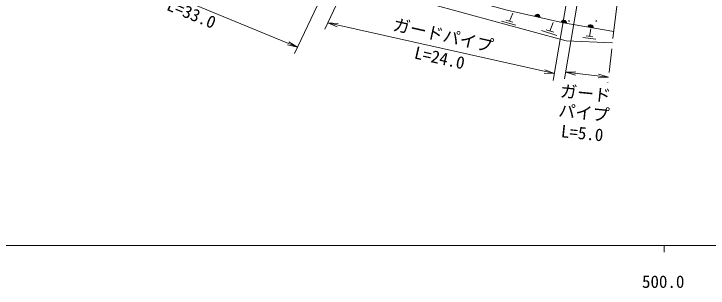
# Model space of a CAD drawing. Units: millimetres, scale not verified. Extents: x 40000 to 680000, y 20000 to 380000.
# Drawn here: x 472354 to 574451, y 198715 to 239038 of the extents above; entities that cross this region are included whole.
import ezdxf
from ezdxf.enums import TextEntityAlignment as Align

# ---------------------------------------------------------------- set-up
doc = ezdxf.new("R2010")
doc.units = ezdxf.units.MM
doc.header["$LTSCALE"] = 1000
doc.linetypes.add('CHAIN', pattern=[18.5, 12, -1.5, 3.5, -1.5])
for name, color, linetype, lineweight in [('M-BGD', 7, 'Continuous', 13), ('M-BMK', 2, 'CHAIN', 13), ('M-STR-HTXT', 7, 'Continuous', 13), ('M-TTL-BAND', 7, 'Continuous', 13)]:
    doc.layers.add(name, color=color, linetype=linetype, lineweight=lineweight)
doc.styles.add('ＭＳ ゴシック', font='')
doc.styles.get('ＭＳ ゴシック').set_extended_font_data('MS Gothic')

msp = doc.modelspace()

# ---------------------------------------------------------------- linework, layer by layer
at = {"layer": 'M-BGD'}
for p, q in [((553173, 237712), (544890, 239565)), ((545225, 237974), (545736, 239155)), ((546152, 237379), (544043, 237978)), ((545752, 237824), (544698, 238123)), ((551183, 236520), (551686, 237758)), ((560585, 236453), (553173, 237712)), ((552189, 235845), (549925, 236576)), ((551749, 236337), (550617, 236703)), ((557019, 235726), (557225, 236862)), ((557931, 235320), (556004, 235564)), ((557501, 235665), (556537, 235787))]:
    msp.add_line(p, q, dxfattribs=at)
for points in [[(523010, 246553), (522852, 245809), (523150, 244486), (528318, 241974), (553568, 235083), (560394, 234801)], [(523161, 246884), (527320, 245166), (532864, 243159), (539063, 241217), (544890, 239565), (553173, 237712), (560585, 236453)]]:
    msp.add_lwpolyline(points, dxfattribs=at)
for centre in [(554001, 238000), (558000, 238001)]:
    msp.add_circle(centre, 50, dxfattribs=at)
for centre, radius, start, end in [((549309, 238576), 400, 347.38946, 167.38946), ((549309, 238576), 300, 347.38946, 167.38946), ((549309, 238576), 200, 347.38946, 167.38946), ((549309, 238576), 100, 347.38946, 167.38946), ((553213, 237705), 400, 350.36564, 170.36564), ((553213, 237705), 300, 350.36564, 170.36564), ((553213, 237705), 200, 350.36564, 170.36564), ((553213, 237705), 100, 350.36564, 170.36564), ((557157, 237035), 400, 350.36564, 170.36564), ((557157, 237035), 300, 350.36564, 170.36564), ((557157, 237035), 200, 350.36564, 170.36564), ((557157, 237035), 100, 350.36564, 170.36564)]:
    msp.add_arc(centre, radius, start, end, dxfattribs=at)
at = {"layer": 'M-BMK'}
msp.add_line((563975, 265694), (559710, 228906), dxfattribs=at)
at = {"layer": 'M-STR-HTXT'}
for p, q in [((534081, 270478), (518073, 236803)), ((513641, 233229), (529742, 267135)), ((557408, 263144), (551677, 229263)), ((558910, 262980), (553338, 229465)), ((483596, 246728), (514070, 234133)), ((518503, 237706), (551844, 230249)), ((518503, 237706), (520021, 237622)), ((518503, 237706), (519912, 237134)), ((514070, 234133), (512779, 234937)), ((514070, 234133), (512588, 234475)), ((551844, 230249), (550434, 230820)), ((551844, 230249), (550325, 230332)), ((553502, 230452), (555020, 230532)), ((553502, 230452), (559807, 229739)), ((553502, 230452), (554964, 230035)), ((559807, 229739), (558288, 229659)), ((559807, 229739), (558344, 230156))]:
    msp.add_line(p, q, dxfattribs=at)
at = {"layer": 'M-TTL-BAND'}
for p, q in [((40000, 205000), (579000, 205000)), ((568000, 205000), (568000, 204000))]:
    msp.add_line(p, q, dxfattribs=at)

# ---------------------------------------------------------------- texts
at = {"layer": 'M-STR-HTXT', "style": 'ＭＳ ゴシック'}
for s, rotation, p in [('L=33.0', 337.544, (498833, 239930)), ('L=24.0', 347.392, (535173, 233477)), ('パイプ', 354.289, (556277, 225411)), ('L=5.0', 354.289, (556029, 222423))]:
    msp.add_text(s, height=1833, rotation=rotation, dxfattribs=at).set_placement(p, align=Align.TOP_CENTER)
msp.add_text('ガードパイプ', height=1833, rotation=347.392, dxfattribs=at).set_placement((535173, 234477), align=Align.BOTTOM_CENTER)
msp.add_text('ガード', height=1833, rotation=354.289, dxfattribs=at).set_placement((552546, 226284), align=Align.BOTTOM_LEFT)
at = {"layer": 'M-TTL-BAND', "style": 'ＭＳ ゴシック'}
msp.add_text('500.0', height=1833, dxfattribs=at).set_placement((567844, 198195), align=Align.BOTTOM_CENTER)

doc.saveas('drawing.dxf')
